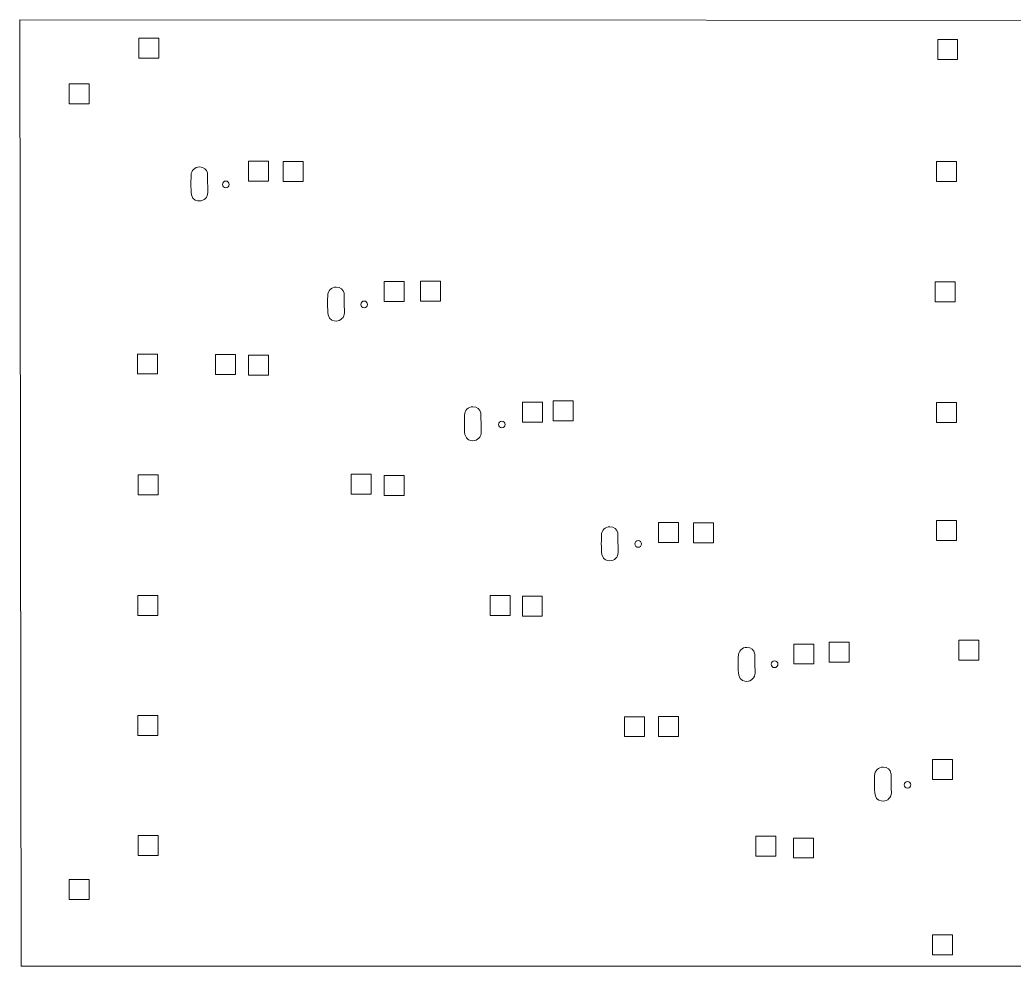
# Model space of a CAD drawing. Header units: millimetres. Extents: x -304 to 304, y -349 to 274.
# Drawn here: x -304.4 to -5.7, y -10.6 to 273.8 of the extents above; entities that cross this region are included whole.
import ezdxf

# ---------------------------------------------------------------- set-up
doc = ezdxf.new("R2010")
doc.units = ezdxf.units.MM
doc.header["$MEASUREMENT"] = 0
doc.layers.add('Layer 1', color=7, linetype='Continuous')

msp = doc.modelspace()

# ---------------------------------------------------------------- linework, layer by layer
at = {"layer": 'Layer 1', "color": 250, "lineweight": 18}
for points in [[(108.1213, 273.7008), (108.1213, 273.7008), (-304.4114, 273.8496), (-304.4114, 273.8496)], [(-304.0006, -10.5557), (-304.0006, -10.5557), (-304.408, 273.8411), (-304.408, 273.8411)]]:
    msp.add_open_spline(points, degree=3, dxfattribs=at)
msp.add_open_spline([(-304.0006, -10.5557), (-304.0006, -10.5557), (108.1213, -10.5557), (108.1213, -10.5557), (108.1213, -10.5557), (108.1213, -10.5557), (108.1213, 273.7008), (108.1213, 273.7008)], degree=3, knots=[0, 0, 0, 0, 0.33333333, 0.33333333, 0.33333333, 0.33333333, 1, 1, 1, 1], dxfattribs=at)
at = {"layer": 'Layer 1', "color": 240, "lineweight": 9}
for points, knots in [([(-268.6922, 262.339), (-268.6922, 262.339), (-268.6922, 268.339), (-268.6922, 268.339), (-268.6922, 268.339), (-268.6922, 268.339), (-262.6922, 268.339), (-262.6922, 268.339), (-262.6922, 268.339), (-262.6922, 268.339), (-262.6922, 262.339), (-262.6922, 262.339), (-262.6922, 262.339), (-262.6922, 262.339), (-268.6922, 262.339), (-268.6922, 262.339)], [0, 0, 0, 0, 0.2, 0.2, 0.2, 0.2, 0.4, 0.4, 0.4, 0.4, 0.6, 0.6, 0.6, 0.6, 1, 1, 1, 1]), ([(-28.6256, 261.9848), (-28.6256, 261.9848), (-28.6256, 267.9848), (-28.6256, 267.9848), (-28.6256, 267.9848), (-28.6256, 267.9848), (-22.6256, 267.9848), (-22.6256, 267.9848), (-22.6256, 267.9848), (-22.6256, 267.9848), (-22.6256, 261.9848), (-22.6256, 261.9848), (-22.6256, 261.9848), (-22.6256, 261.9848), (-28.6256, 261.9848), (-28.6256, 261.9848)], [0, 0, 0, 0, 0.2, 0.2, 0.2, 0.2, 0.4, 0.4, 0.4, 0.4, 0.6, 0.6, 0.6, 0.6, 1, 1, 1, 1]), ([(-289.5944, 248.6245), (-289.5944, 248.6245), (-289.5944, 254.6245), (-289.5944, 254.6245), (-289.5944, 254.6245), (-289.5944, 254.6245), (-283.5944, 254.6245), (-283.5944, 254.6245), (-283.5944, 254.6245), (-283.5944, 254.6245), (-283.5944, 248.6245), (-283.5944, 248.6245), (-283.5944, 248.6245), (-283.5944, 248.6245), (-289.5944, 248.6245), (-289.5944, 248.6245)], [0, 0, 0, 0, 0.2, 0.2, 0.2, 0.2, 0.4, 0.4, 0.4, 0.4, 0.6, 0.6, 0.6, 0.6, 1, 1, 1, 1]), ([(-235.6696, 225.3587), (-235.6696, 225.3587), (-235.6696, 231.3587), (-235.6696, 231.3587), (-235.6696, 231.3587), (-235.6696, 231.3587), (-229.6696, 231.3587), (-229.6696, 231.3587), (-229.6696, 231.3587), (-229.6696, 231.3587), (-229.6696, 225.3587), (-229.6696, 225.3587), (-229.6696, 225.3587), (-229.6696, 225.3587), (-235.6696, 225.3587), (-235.6696, 225.3587)], [0, 0, 0, 0, 0.2, 0.2, 0.2, 0.2, 0.4, 0.4, 0.4, 0.4, 0.6, 0.6, 0.6, 0.6, 1, 1, 1, 1]), ([(-225.3006, 225.2973), (-225.3006, 225.2973), (-225.3006, 231.2973), (-225.3006, 231.2973), (-225.3006, 231.2973), (-225.3006, 231.2973), (-219.3006, 231.2973), (-219.3006, 231.2973), (-219.3006, 231.2973), (-219.3006, 231.2973), (-219.3006, 225.2973), (-219.3006, 225.2973), (-219.3006, 225.2973), (-219.3006, 225.2973), (-225.3006, 225.2973), (-225.3006, 225.2973)], [0, 0, 0, 0, 0.2, 0.2, 0.2, 0.2, 0.4, 0.4, 0.4, 0.4, 0.6, 0.6, 0.6, 0.6, 1, 1, 1, 1]), ([(-28.9798, 225.2973), (-28.9798, 225.2973), (-28.9798, 231.2973), (-28.9798, 231.2973), (-28.9798, 231.2973), (-28.9798, 231.2973), (-22.9798, 231.2973), (-22.9798, 231.2973), (-22.9798, 231.2973), (-22.9798, 231.2973), (-22.9798, 225.2973), (-22.9798, 225.2973), (-22.9798, 225.2973), (-22.9798, 225.2973), (-28.9798, 225.2973), (-28.9798, 225.2973)], [0, 0, 0, 0, 0.2, 0.2, 0.2, 0.2, 0.4, 0.4, 0.4, 0.4, 0.6, 0.6, 0.6, 0.6, 1, 1, 1, 1]), ([(-247.9479, 221.9393), (-247.9479, 220.5511), (-249.0732, 219.4258), (-250.4614, 219.4258), (-250.4614, 219.4258), (-251.141, 219.4258), (-252.4193, 219.553), (-252.8716, 221.2635), (-252.8716, 221.2635), (-253.0966, 223.0433), (-252.9749, 226.4307), (-252.9749, 227.1393)], [0, 0, 0, 0, 0.25, 0.25, 0.25, 0.25, 0.5, 0.5, 0.5, 0.5, 1, 1, 1, 1]), ([(-252.9749, 227.1393), (-252.9749, 228.5275), (-251.8496, 229.6528), (-250.4614, 229.6528), (-250.4614, 229.6528), (-249.125, 229.6528), (-248.3287, 228.8314), (-248.0728, 227.8528), (-248.0728, 227.8528), (-248.0358, 227.7113), (-247.9623, 222.0855), (-247.9479, 221.9393)], [0, 0, 0, 0, 0.25, 0.25, 0.25, 0.25, 0.5, 0.5, 0.5, 0.5, 1, 1, 1, 1]), ([(-243.5192, 224.4088), (-243.5192, 224.9611), (-243.0715, 225.4088), (-242.5192, 225.4088), (-242.5192, 225.4088), (-241.9669, 225.4088), (-241.5192, 224.9611), (-241.5192, 224.4088), (-241.5192, 224.4088), (-241.5192, 223.8565), (-241.9669, 223.4088), (-242.5192, 223.4088), (-242.5192, 223.4088), (-243.0715, 223.4088), (-243.5192, 223.8565), (-243.5192, 224.4088)], [0, 0, 0, 0, 0.2, 0.2, 0.2, 0.2, 0.4, 0.4, 0.4, 0.4, 0.6, 0.6, 0.6, 0.6, 1, 1, 1, 1]), ([(-194.9173, 189.1836), (-194.9173, 189.1836), (-194.9173, 195.1836), (-194.9173, 195.1836), (-194.9173, 195.1836), (-194.9173, 195.1836), (-188.9173, 195.1836), (-188.9173, 195.1836), (-188.9173, 195.1836), (-188.9173, 195.1836), (-188.9173, 189.1836), (-188.9173, 189.1836), (-188.9173, 189.1836), (-188.9173, 189.1836), (-194.9173, 189.1836), (-194.9173, 189.1836)], [0, 0, 0, 0, 0.2, 0.2, 0.2, 0.2, 0.4, 0.4, 0.4, 0.4, 0.6, 0.6, 0.6, 0.6, 1, 1, 1, 1]), ([(-184.0256, 189.314), (-184.0256, 189.314), (-184.0256, 195.314), (-184.0256, 195.314), (-184.0256, 195.314), (-184.0256, 195.314), (-178.0256, 195.314), (-178.0256, 195.314), (-178.0256, 195.314), (-178.0256, 195.314), (-178.0256, 189.314), (-178.0256, 189.314), (-178.0256, 189.314), (-178.0256, 189.314), (-184.0256, 189.314), (-184.0256, 189.314)], [0, 0, 0, 0, 0.2, 0.2, 0.2, 0.2, 0.4, 0.4, 0.4, 0.4, 0.6, 0.6, 0.6, 0.6, 1, 1, 1, 1]), ([(-29.3339, 189.139), (-29.3339, 189.139), (-29.3339, 195.139), (-29.3339, 195.139), (-29.3339, 195.139), (-29.3339, 195.139), (-23.3339, 195.139), (-23.3339, 195.139), (-23.3339, 195.139), (-23.3339, 195.139), (-23.3339, 189.139), (-23.3339, 189.139), (-23.3339, 189.139), (-23.3339, 189.139), (-29.3339, 189.139), (-29.3339, 189.139)], [0, 0, 0, 0, 0.2, 0.2, 0.2, 0.2, 0.4, 0.4, 0.4, 0.4, 0.6, 0.6, 0.6, 0.6, 1, 1, 1, 1]), ([(-211.9132, 191.0326), (-211.9132, 192.4208), (-210.7879, 193.5461), (-209.3997, 193.5461), (-209.3997, 193.5461), (-208.0633, 193.5461), (-207.267, 192.7247), (-207.0111, 191.7461), (-207.0111, 191.7461), (-206.9741, 191.6046), (-206.9006, 185.9788), (-206.8862, 185.8326)], [0, 0, 0, 0, 0.25, 0.25, 0.25, 0.25, 0.5, 0.5, 0.5, 0.5, 1, 1, 1, 1]), ([(-206.8862, 185.8326), (-206.8862, 184.4444), (-208.0115, 183.3191), (-209.3997, 183.3191), (-209.3997, 183.3191), (-210.0793, 183.3191), (-211.3576, 183.4463), (-211.8099, 185.1568), (-211.8099, 185.1568), (-212.0349, 186.9366), (-211.9132, 190.324), (-211.9132, 191.0326)], [0, 0, 0, 0, 0.25, 0.25, 0.25, 0.25, 0.5, 0.5, 0.5, 0.5, 1, 1, 1, 1]), ([(-201.9677, 188.3379), (-201.9677, 188.8902), (-201.52, 189.3379), (-200.9677, 189.3379), (-200.9677, 189.3379), (-200.4154, 189.3379), (-199.9677, 188.8902), (-199.9677, 188.3379), (-199.9677, 188.3379), (-199.9677, 187.7856), (-200.4154, 187.3379), (-200.9677, 187.3379), (-200.9677, 187.3379), (-201.52, 187.3379), (-201.9677, 187.7856), (-201.9677, 188.3379)], [0, 0, 0, 0, 0.2, 0.2, 0.2, 0.2, 0.4, 0.4, 0.4, 0.4, 0.6, 0.6, 0.6, 0.6, 1, 1, 1, 1]), ([(-269.0228, 167.4198), (-269.0228, 167.4198), (-269.0228, 173.4198), (-269.0228, 173.4198), (-269.0228, 173.4198), (-269.0228, 173.4198), (-263.0228, 173.4198), (-263.0228, 173.4198), (-263.0228, 173.4198), (-263.0228, 173.4198), (-263.0228, 167.4198), (-263.0228, 167.4198), (-263.0228, 167.4198), (-263.0228, 167.4198), (-269.0228, 167.4198), (-269.0228, 167.4198)], [0, 0, 0, 0, 0.2, 0.2, 0.2, 0.2, 0.4, 0.4, 0.4, 0.4, 0.6, 0.6, 0.6, 0.6, 1, 1, 1, 1]), ([(-245.6072, 167.2875), (-245.6072, 167.2875), (-245.6072, 173.2875), (-245.6072, 173.2875), (-245.6072, 173.2875), (-245.6072, 173.2875), (-239.6072, 173.2875), (-239.6072, 173.2875), (-239.6072, 173.2875), (-239.6072, 173.2875), (-239.6072, 167.2875), (-239.6072, 167.2875), (-239.6072, 167.2875), (-239.6072, 167.2875), (-245.6072, 167.2875), (-245.6072, 167.2875)], [0, 0, 0, 0, 0.2, 0.2, 0.2, 0.2, 0.4, 0.4, 0.4, 0.4, 0.6, 0.6, 0.6, 0.6, 1, 1, 1, 1]), ([(-235.7249, 167.0504), (-235.7249, 167.0504), (-235.7249, 173.0504), (-235.7249, 173.0504), (-235.7249, 173.0504), (-235.7249, 173.0504), (-229.7249, 173.0504), (-229.7249, 173.0504), (-229.7249, 173.0504), (-229.7249, 173.0504), (-229.7249, 167.0504), (-229.7249, 167.0504), (-229.7249, 167.0504), (-229.7249, 167.0504), (-235.7249, 167.0504), (-235.7249, 167.0504)], [0, 0, 0, 0, 0.2, 0.2, 0.2, 0.2, 0.4, 0.4, 0.4, 0.4, 0.6, 0.6, 0.6, 0.6, 1, 1, 1, 1]), ([(-153.3684, 152.9211), (-153.3684, 152.9211), (-153.3684, 158.9211), (-153.3684, 158.9211), (-153.3684, 158.9211), (-153.3684, 158.9211), (-147.3684, 158.9211), (-147.3684, 158.9211), (-147.3684, 158.9211), (-147.3684, 158.9211), (-147.3684, 152.9211), (-147.3684, 152.9211), (-147.3684, 152.9211), (-147.3684, 152.9211), (-153.3684, 152.9211), (-153.3684, 152.9211)], [0, 0, 0, 0, 0.2, 0.2, 0.2, 0.2, 0.4, 0.4, 0.4, 0.4, 0.6, 0.6, 0.6, 0.6, 1, 1, 1, 1]), ([(-144.1631, 153.3307), (-144.1631, 153.3307), (-144.1631, 159.3307), (-144.1631, 159.3307), (-144.1631, 159.3307), (-144.1631, 159.3307), (-138.1631, 159.3307), (-138.1631, 159.3307), (-138.1631, 159.3307), (-138.1631, 159.3307), (-138.1631, 153.3307), (-138.1631, 153.3307), (-138.1631, 153.3307), (-138.1631, 153.3307), (-144.1631, 153.3307), (-144.1631, 153.3307)], [0, 0, 0, 0, 0.2, 0.2, 0.2, 0.2, 0.4, 0.4, 0.4, 0.4, 0.6, 0.6, 0.6, 0.6, 1, 1, 1, 1]), ([(-28.9798, 152.8015), (-28.9798, 152.8015), (-28.9798, 158.8015), (-28.9798, 158.8015), (-28.9798, 158.8015), (-28.9798, 158.8015), (-22.9798, 158.8015), (-22.9798, 158.8015), (-22.9798, 158.8015), (-22.9798, 158.8015), (-22.9798, 152.8015), (-22.9798, 152.8015), (-22.9798, 152.8015), (-22.9798, 152.8015), (-28.9798, 152.8015), (-28.9798, 152.8015)], [0, 0, 0, 0, 0.2, 0.2, 0.2, 0.2, 0.4, 0.4, 0.4, 0.4, 0.6, 0.6, 0.6, 0.6, 1, 1, 1, 1]), ([(-170.809, 155.0727), (-170.809, 156.4609), (-169.6837, 157.5862), (-168.2955, 157.5862), (-168.2955, 157.5862), (-166.9591, 157.5862), (-166.1628, 156.7648), (-165.9069, 155.7862), (-165.9069, 155.7862), (-165.8699, 155.6447), (-165.7964, 150.0189), (-165.782, 149.8727)], [0, 0, 0, 0, 0.25, 0.25, 0.25, 0.25, 0.5, 0.5, 0.5, 0.5, 1, 1, 1, 1]), ([(-165.782, 149.8727), (-165.782, 148.4845), (-166.9073, 147.3592), (-168.2955, 147.3592), (-168.2955, 147.3592), (-168.9751, 147.3592), (-170.2534, 147.4864), (-170.7057, 149.1969), (-170.7057, 149.1969), (-170.9307, 150.9767), (-170.809, 154.3641), (-170.809, 155.0727)], [0, 0, 0, 0, 0.25, 0.25, 0.25, 0.25, 0.5, 0.5, 0.5, 0.5, 1, 1, 1, 1]), ([(-160.5983, 152.2128), (-160.5983, 152.7651), (-160.1506, 153.2128), (-159.5983, 153.2128), (-159.5983, 153.2128), (-159.046, 153.2128), (-158.5983, 152.7651), (-158.5983, 152.2128), (-158.5983, 152.2128), (-158.5983, 151.6605), (-159.046, 151.2128), (-159.5983, 151.2128), (-159.5983, 151.2128), (-160.1506, 151.2128), (-160.5983, 151.6605), (-160.5983, 152.2128)], [0, 0, 0, 0, 0.2, 0.2, 0.2, 0.2, 0.4, 0.4, 0.4, 0.4, 0.6, 0.6, 0.6, 0.6, 1, 1, 1, 1]), ([(-268.8874, 131.1073), (-268.8874, 131.1073), (-268.8874, 137.1073), (-268.8874, 137.1073), (-268.8874, 137.1073), (-268.8874, 137.1073), (-262.8874, 137.1073), (-262.8874, 137.1073), (-262.8874, 137.1073), (-262.8874, 137.1073), (-262.8874, 131.1073), (-262.8874, 131.1073), (-262.8874, 131.1073), (-262.8874, 131.1073), (-268.8874, 131.1073), (-268.8874, 131.1073)], [0, 0, 0, 0, 0.2, 0.2, 0.2, 0.2, 0.4, 0.4, 0.4, 0.4, 0.6, 0.6, 0.6, 0.6, 1, 1, 1, 1]), ([(-204.8613, 131.3041), (-204.8613, 131.3041), (-204.8613, 137.3041), (-204.8613, 137.3041), (-204.8613, 137.3041), (-204.8613, 137.3041), (-198.8613, 137.3041), (-198.8613, 137.3041), (-198.8613, 137.3041), (-198.8613, 137.3041), (-198.8613, 131.3041), (-198.8613, 131.3041), (-198.8613, 131.3041), (-198.8613, 131.3041), (-204.8613, 131.3041), (-204.8613, 131.3041)], [0, 0, 0, 0, 0.2, 0.2, 0.2, 0.2, 0.4, 0.4, 0.4, 0.4, 0.6, 0.6, 0.6, 0.6, 1, 1, 1, 1]), ([(-194.9726, 130.8753), (-194.9726, 130.8753), (-194.9726, 136.8753), (-194.9726, 136.8753), (-194.9726, 136.8753), (-194.9726, 136.8753), (-188.9726, 136.8753), (-188.9726, 136.8753), (-188.9726, 136.8753), (-188.9726, 136.8753), (-188.9726, 130.8753), (-188.9726, 130.8753), (-188.9726, 130.8753), (-188.9726, 130.8753), (-194.9726, 130.8753), (-194.9726, 130.8753)], [0, 0, 0, 0, 0.2, 0.2, 0.2, 0.2, 0.4, 0.4, 0.4, 0.4, 0.6, 0.6, 0.6, 0.6, 1, 1, 1, 1]), ([(-112.4903, 116.8054), (-112.4903, 116.8054), (-112.4903, 122.8054), (-112.4903, 122.8054), (-112.4903, 122.8054), (-112.4903, 122.8054), (-106.4903, 122.8054), (-106.4903, 122.8054), (-106.4903, 122.8054), (-106.4903, 122.8054), (-106.4903, 116.8054), (-106.4903, 116.8054), (-106.4903, 116.8054), (-106.4903, 116.8054), (-112.4903, 116.8054), (-112.4903, 116.8054)], [0, 0, 0, 0, 0.2, 0.2, 0.2, 0.2, 0.4, 0.4, 0.4, 0.4, 0.6, 0.6, 0.6, 0.6, 1, 1, 1, 1]), ([(-102.0048, 116.6432), (-102.0048, 116.6432), (-102.0048, 122.6432), (-102.0048, 122.6432), (-102.0048, 122.6432), (-102.0048, 122.6432), (-96.0048, 122.6432), (-96.0048, 122.6432), (-96.0048, 122.6432), (-96.0048, 122.6432), (-96.0048, 116.6432), (-96.0048, 116.6432), (-96.0048, 116.6432), (-96.0048, 116.6432), (-102.0048, 116.6432), (-102.0048, 116.6432)], [0, 0, 0, 0, 0.2, 0.2, 0.2, 0.2, 0.4, 0.4, 0.4, 0.4, 0.6, 0.6, 0.6, 0.6, 1, 1, 1, 1]), ([(-28.9798, 117.3474), (-28.9798, 117.3474), (-28.9798, 123.3474), (-28.9798, 123.3474), (-28.9798, 123.3474), (-28.9798, 123.3474), (-22.9798, 123.3474), (-22.9798, 123.3474), (-22.9798, 123.3474), (-22.9798, 123.3474), (-22.9798, 117.3474), (-22.9798, 117.3474), (-22.9798, 117.3474), (-22.9798, 117.3474), (-28.9798, 117.3474), (-28.9798, 117.3474)], [0, 0, 0, 0, 0.2, 0.2, 0.2, 0.2, 0.4, 0.4, 0.4, 0.4, 0.6, 0.6, 0.6, 0.6, 1, 1, 1, 1]), ([(-129.6632, 118.9894), (-129.6632, 120.3776), (-128.5379, 121.5029), (-127.1497, 121.5029), (-127.1497, 121.5029), (-125.8133, 121.5029), (-125.017, 120.6815), (-124.7611, 119.7029), (-124.7611, 119.7029), (-124.7241, 119.5614), (-124.6506, 113.9356), (-124.6362, 113.7894)], [0, 0, 0, 0, 0.25, 0.25, 0.25, 0.25, 0.5, 0.5, 0.5, 0.5, 1, 1, 1, 1]), ([(-124.6362, 113.7894), (-124.6362, 112.4012), (-125.7615, 111.2759), (-127.1497, 111.2759), (-127.1497, 111.2759), (-127.8293, 111.2759), (-129.1076, 111.4031), (-129.5599, 113.1136), (-129.5599, 113.1136), (-129.7849, 114.8934), (-129.6632, 118.2808), (-129.6632, 118.9894)], [0, 0, 0, 0, 0.25, 0.25, 0.25, 0.25, 0.5, 0.5, 0.5, 0.5, 1, 1, 1, 1]), ([(-119.6177, 116.3239), (-119.6177, 116.8762), (-119.17, 117.3239), (-118.6177, 117.3239), (-118.6177, 117.3239), (-118.0654, 117.3239), (-117.6177, 116.8762), (-117.6177, 116.3239), (-117.6177, 116.3239), (-117.6177, 115.7716), (-118.0654, 115.3239), (-118.6177, 115.3239), (-118.6177, 115.3239), (-119.17, 115.3239), (-119.6177, 115.7716), (-119.6177, 116.3239)], [0, 0, 0, 0, 0.2, 0.2, 0.2, 0.2, 0.4, 0.4, 0.4, 0.4, 0.6, 0.6, 0.6, 0.6, 1, 1, 1, 1]), ([(-268.9353, 94.8595), (-268.9353, 94.8595), (-268.9353, 100.8595), (-268.9353, 100.8595), (-268.9353, 100.8595), (-268.9353, 100.8595), (-262.9353, 100.8595), (-262.9353, 100.8595), (-262.9353, 100.8595), (-262.9353, 100.8595), (-262.9353, 94.8595), (-262.9353, 94.8595), (-262.9353, 94.8595), (-262.9353, 94.8595), (-268.9353, 94.8595), (-268.9353, 94.8595)], [0, 0, 0, 0, 0.2, 0.2, 0.2, 0.2, 0.4, 0.4, 0.4, 0.4, 0.6, 0.6, 0.6, 0.6, 1, 1, 1, 1]), ([(-163.0572, 94.7916), (-163.0572, 94.7916), (-163.0572, 100.7916), (-163.0572, 100.7916), (-163.0572, 100.7916), (-163.0572, 100.7916), (-157.0572, 100.7916), (-157.0572, 100.7916), (-157.0572, 100.7916), (-157.0572, 100.7916), (-157.0572, 94.7916), (-157.0572, 94.7916), (-157.0572, 94.7916), (-157.0572, 94.7916), (-163.0572, 94.7916), (-163.0572, 94.7916)], [0, 0, 0, 0, 0.2, 0.2, 0.2, 0.2, 0.4, 0.4, 0.4, 0.4, 0.6, 0.6, 0.6, 0.6, 1, 1, 1, 1]), ([(-153.4237, 94.6128), (-153.4237, 94.6128), (-153.4237, 100.6128), (-153.4237, 100.6128), (-153.4237, 100.6128), (-153.4237, 100.6128), (-147.4237, 100.6128), (-147.4237, 100.6128), (-147.4237, 100.6128), (-147.4237, 100.6128), (-147.4237, 94.6128), (-147.4237, 94.6128), (-147.4237, 94.6128), (-147.4237, 94.6128), (-153.4237, 94.6128), (-153.4237, 94.6128)], [0, 0, 0, 0, 0.2, 0.2, 0.2, 0.2, 0.4, 0.4, 0.4, 0.4, 0.6, 0.6, 0.6, 0.6, 1, 1, 1, 1]), ([(-61.2589, 80.8349), (-61.2589, 80.8349), (-61.2589, 86.8349), (-61.2589, 86.8349), (-61.2589, 86.8349), (-61.2589, 86.8349), (-55.2589, 86.8349), (-55.2589, 86.8349), (-55.2589, 86.8349), (-55.2589, 86.8349), (-55.2589, 80.8349), (-55.2589, 80.8349), (-55.2589, 80.8349), (-55.2589, 80.8349), (-61.2589, 80.8349), (-61.2589, 80.8349)], [0, 0, 0, 0, 0.2, 0.2, 0.2, 0.2, 0.4, 0.4, 0.4, 0.4, 0.6, 0.6, 0.6, 0.6, 1, 1, 1, 1]), ([(-22.2756, 81.364), (-22.2756, 81.364), (-22.2756, 87.364), (-22.2756, 87.364), (-22.2756, 87.364), (-22.2756, 87.364), (-16.2756, 87.364), (-16.2756, 87.364), (-16.2756, 87.364), (-16.2756, 87.364), (-16.2756, 81.364), (-16.2756, 81.364), (-16.2756, 81.364), (-16.2756, 81.364), (-22.2756, 81.364), (-22.2756, 81.364)], [0, 0, 0, 0, 0.2, 0.2, 0.2, 0.2, 0.4, 0.4, 0.4, 0.4, 0.6, 0.6, 0.6, 0.6, 1, 1, 1, 1]), ([(-88.5205, 82.7446), (-88.5205, 84.1328), (-87.3952, 85.2581), (-86.007, 85.2581), (-86.007, 85.2581), (-84.6706, 85.2581), (-83.8743, 84.4367), (-83.6184, 83.4581), (-83.6184, 83.4581), (-83.5814, 83.3166), (-83.5079, 77.6908), (-83.4935, 77.5446)], [0, 0, 0, 0, 0.25, 0.25, 0.25, 0.25, 0.5, 0.5, 0.5, 0.5, 1, 1, 1, 1]), ([(-71.886, 80.2606), (-71.886, 80.2606), (-71.886, 86.2606), (-71.886, 86.2606), (-71.886, 86.2606), (-71.886, 86.2606), (-65.886, 86.2606), (-65.886, 86.2606), (-65.886, 86.2606), (-65.886, 86.2606), (-65.886, 80.2606), (-65.886, 80.2606), (-65.886, 80.2606), (-65.886, 80.2606), (-71.886, 80.2606), (-71.886, 80.2606)], [0, 0, 0, 0, 0.2, 0.2, 0.2, 0.2, 0.4, 0.4, 0.4, 0.4, 0.6, 0.6, 0.6, 0.6, 1, 1, 1, 1]), ([(-83.4935, 77.5446), (-83.4935, 76.1564), (-84.6188, 75.0311), (-86.007, 75.0311), (-86.007, 75.0311), (-86.6866, 75.0311), (-87.9649, 75.1583), (-88.4172, 76.8688), (-88.4172, 76.8688), (-88.6422, 78.6486), (-88.5205, 82.036), (-88.5205, 82.7446)], [0, 0, 0, 0, 0.25, 0.25, 0.25, 0.25, 0.5, 0.5, 0.5, 0.5, 1, 1, 1, 1]), ([(-78.6247, 80.1642), (-78.6247, 80.7165), (-78.177, 81.1642), (-77.6247, 81.1642), (-77.6247, 81.1642), (-77.0724, 81.1642), (-76.6247, 80.7165), (-76.6247, 80.1642), (-76.6247, 80.1642), (-76.6247, 79.6119), (-77.0724, 79.1642), (-77.6247, 79.1642), (-77.6247, 79.1642), (-78.177, 79.1642), (-78.6247, 79.6119), (-78.6247, 80.1642)], [0, 0, 0, 0, 0.2, 0.2, 0.2, 0.2, 0.4, 0.4, 0.4, 0.4, 0.6, 0.6, 0.6, 0.6, 1, 1, 1, 1]), ([(-268.9936, 58.8053), (-268.9936, 58.8053), (-268.9936, 64.8053), (-268.9936, 64.8053), (-268.9936, 64.8053), (-268.9936, 64.8053), (-262.9936, 64.8053), (-262.9936, 64.8053), (-262.9936, 64.8053), (-262.9936, 64.8053), (-262.9936, 58.8053), (-262.9936, 58.8053), (-262.9936, 58.8053), (-262.9936, 58.8053), (-268.9936, 58.8053), (-268.9936, 58.8053)], [0, 0, 0, 0, 0.2, 0.2, 0.2, 0.2, 0.4, 0.4, 0.4, 0.4, 0.6, 0.6, 0.6, 0.6, 1, 1, 1, 1]), ([(-122.7082, 58.4114), (-122.7082, 58.4114), (-122.7082, 64.4114), (-122.7082, 64.4114), (-122.7082, 64.4114), (-122.7082, 64.4114), (-116.7082, 64.4114), (-116.7082, 64.4114), (-116.7082, 64.4114), (-116.7082, 64.4114), (-116.7082, 58.4114), (-116.7082, 58.4114), (-116.7082, 58.4114), (-116.7082, 58.4114), (-122.7082, 58.4114), (-122.7082, 58.4114)], [0, 0, 0, 0, 0.2, 0.2, 0.2, 0.2, 0.4, 0.4, 0.4, 0.4, 0.6, 0.6, 0.6, 0.6, 1, 1, 1, 1]), ([(-112.5456, 58.4971), (-112.5456, 58.4971), (-112.5456, 64.4971), (-112.5456, 64.4971), (-112.5456, 64.4971), (-112.5456, 64.4971), (-106.5456, 64.4971), (-106.5456, 64.4971), (-106.5456, 64.4971), (-106.5456, 64.4971), (-106.5456, 58.4971), (-106.5456, 58.4971), (-106.5456, 58.4971), (-106.5456, 58.4971), (-112.5456, 58.4971), (-112.5456, 58.4971)], [0, 0, 0, 0, 0.2, 0.2, 0.2, 0.2, 0.4, 0.4, 0.4, 0.4, 0.6, 0.6, 0.6, 0.6, 1, 1, 1, 1]), ([(-30.1372, 45.546), (-30.1372, 45.546), (-30.1372, 51.546), (-30.1372, 51.546), (-30.1372, 51.546), (-30.1372, 51.546), (-24.1372, 51.546), (-24.1372, 51.546), (-24.1372, 51.546), (-24.1372, 51.546), (-24.1372, 45.546), (-24.1372, 45.546), (-24.1372, 45.546), (-24.1372, 45.546), (-30.1372, 45.546), (-30.1372, 45.546)], [0, 0, 0, 0, 0.2, 0.2, 0.2, 0.2, 0.4, 0.4, 0.4, 0.4, 0.6, 0.6, 0.6, 0.6, 1, 1, 1, 1]), ([(-47.5583, 46.758), (-47.5583, 48.1462), (-46.433, 49.2715), (-45.0448, 49.2715), (-45.0448, 49.2715), (-43.7084, 49.2715), (-42.9121, 48.4501), (-42.6562, 47.4715), (-42.6562, 47.4715), (-42.6192, 47.33), (-42.5457, 41.7042), (-42.5313, 41.558)], [0, 0, 0, 0, 0.25, 0.25, 0.25, 0.25, 0.5, 0.5, 0.5, 0.5, 1, 1, 1, 1]), ([(-42.5313, 41.558), (-42.5313, 40.1698), (-43.6566, 39.0445), (-45.0448, 39.0445), (-45.0448, 39.0445), (-45.7244, 39.0445), (-47.0027, 39.1717), (-47.455, 40.8822), (-47.455, 40.8822), (-47.68, 42.662), (-47.5583, 46.0494), (-47.5583, 46.758)], [0, 0, 0, 0, 0.25, 0.25, 0.25, 0.25, 0.5, 0.5, 0.5, 0.5, 1, 1, 1, 1]), ([(-38.6733, 43.9045), (-38.6733, 44.4568), (-38.2256, 44.9045), (-37.6733, 44.9045), (-37.6733, 44.9045), (-37.121, 44.9045), (-36.6733, 44.4568), (-36.6733, 43.9045), (-36.6733, 43.9045), (-36.6733, 43.3522), (-37.121, 42.9045), (-37.6733, 42.9045), (-37.6733, 42.9045), (-38.2256, 42.9045), (-38.6733, 43.3522), (-38.6733, 43.9045)], [0, 0, 0, 0, 0.2, 0.2, 0.2, 0.2, 0.4, 0.4, 0.4, 0.4, 0.6, 0.6, 0.6, 0.6, 1, 1, 1, 1]), ([(-268.8478, 22.6928), (-268.8478, 22.6928), (-268.8478, 28.6928), (-268.8478, 28.6928), (-268.8478, 28.6928), (-268.8478, 28.6928), (-262.8478, 28.6928), (-262.8478, 28.6928), (-262.8478, 28.6928), (-262.8478, 28.6928), (-262.8478, 22.6928), (-262.8478, 22.6928), (-262.8478, 22.6928), (-262.8478, 22.6928), (-268.8478, 22.6928), (-268.8478, 22.6928)], [0, 0, 0, 0, 0.2, 0.2, 0.2, 0.2, 0.4, 0.4, 0.4, 0.4, 0.6, 0.6, 0.6, 0.6, 1, 1, 1, 1]), ([(-83.2853, 22.5095), (-83.2853, 22.5095), (-83.2853, 28.5095), (-83.2853, 28.5095), (-83.2853, 28.5095), (-83.2853, 28.5095), (-77.2853, 28.5095), (-77.2853, 28.5095), (-77.2853, 28.5095), (-77.2853, 28.5095), (-77.2853, 22.5095), (-77.2853, 22.5095), (-77.2853, 22.5095), (-77.2853, 22.5095), (-83.2853, 22.5095), (-83.2853, 22.5095)], [0, 0, 0, 0, 0.2, 0.2, 0.2, 0.2, 0.4, 0.4, 0.4, 0.4, 0.6, 0.6, 0.6, 0.6, 1, 1, 1, 1]), ([(-71.9413, 21.9523), (-71.9413, 21.9523), (-71.9413, 27.9523), (-71.9413, 27.9523), (-71.9413, 27.9523), (-71.9413, 27.9523), (-65.9413, 27.9523), (-65.9413, 27.9523), (-65.9413, 27.9523), (-65.9413, 27.9523), (-65.9413, 21.9523), (-65.9413, 21.9523), (-65.9413, 21.9523), (-65.9413, 21.9523), (-71.9413, 21.9523), (-71.9413, 21.9523)], [0, 0, 0, 0, 0.2, 0.2, 0.2, 0.2, 0.4, 0.4, 0.4, 0.4, 0.6, 0.6, 0.6, 0.6, 1, 1, 1, 1]), ([(-289.5944, 9.4412), (-289.5944, 9.4412), (-289.5944, 15.4412), (-289.5944, 15.4412), (-289.5944, 15.4412), (-289.5944, 15.4412), (-283.5944, 15.4412), (-283.5944, 15.4412), (-283.5944, 15.4412), (-283.5944, 15.4412), (-283.5944, 9.4412), (-283.5944, 9.4412), (-283.5944, 9.4412), (-283.5944, 9.4412), (-289.5944, 9.4412), (-289.5944, 9.4412)], [0, 0, 0, 0, 0.2, 0.2, 0.2, 0.2, 0.4, 0.4, 0.4, 0.4, 0.6, 0.6, 0.6, 0.6, 1, 1, 1, 1]), ([(-30.1925, -7.1623), (-30.1925, -7.1623), (-30.1925, -1.1623), (-30.1925, -1.1623), (-30.1925, -1.1623), (-30.1925, -1.1623), (-24.1925, -1.1623), (-24.1925, -1.1623), (-24.1925, -1.1623), (-24.1925, -1.1623), (-24.1925, -7.1623), (-24.1925, -7.1623), (-24.1925, -7.1623), (-24.1925, -7.1623), (-30.1925, -7.1623), (-30.1925, -7.1623)], [0, 0, 0, 0, 0.2, 0.2, 0.2, 0.2, 0.4, 0.4, 0.4, 0.4, 0.6, 0.6, 0.6, 0.6, 1, 1, 1, 1])]:
    msp.add_open_spline(points, degree=3, knots=knots, dxfattribs=at)
msp.add_open_spline([(95.9995, -10.5557), (95.9995, -10.5557), (-304.0006, -10.5557), (-304.0006, -10.5557)], degree=3, dxfattribs=at)

doc.saveas('drawing.dxf')
